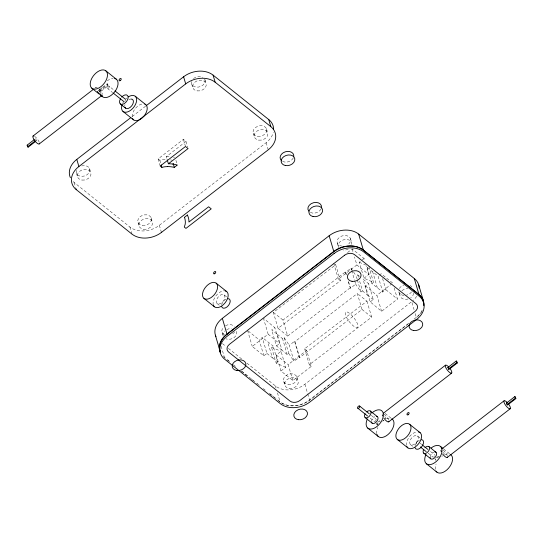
<?xml version="1.0" encoding="UTF-8"?>
<svg xmlns="http://www.w3.org/2000/svg" width="543" height="543" viewBox="0 0 543 543"><rect width="100%" height="100%" fill="white"/><g stroke="black" fill="none" stroke-linecap="round" stroke-linejoin="round"><path stroke-width="0.41" stroke-dasharray="2.71 2.04" d="M346.475 274.67L345.776 272.274L350.982 268.194L353.174 271.452M354.742 280.969L355.679 284.165L350.479 288.258L347.927 280.717M294.544 341.282L299.241 357.246L294.041 361.346L289.331 345.355L294.544 341.282L294.971 341.615L299.668 357.586L362.018 309.462L357.314 293.498L294.971 341.615M94.706 88.326L96.043 87.287M98.792 90.24L107.188 83.744L107.718 84.165L108.186 85.767L99.797 92.262L98.792 90.24L99.797 92.262M99.321 90.661L107.718 84.165M99.267 91.842L107.663 85.346L107.188 83.744M132.2 116.541L145.551 106.218M160.226 166.036L158.128 158.916L183.398 139.368L185.991 141.438L187.62 146.977M185.991 141.438L166.301 156.669L167 159.045M73.067 181.525A21.306 15.91 -16.4 0 0 74.208 182.543L129.865 226.967A21.306 15.91 -16.4 0 0 159.343 225.304L266.151 142.687A21.306 15.91 -16.4 0 0 273.251 132.472M246.929 363.186L275.416 385.924A21.306 15.91 -16.4 0 0 304.901 384.261L411.044 302.159M408.77 323.187L309.3 400.123A21.306 15.91 -16.4 0 1 281.091 402.702M414.112 319.053L416.114 317.506A21.306 15.91 -16.4 0 0 422.692 308.967M270.176 393.96L280.12 401.895A21.306 15.91 -16.4 0 0 309.598 400.232L407.732 324.32M378.233 423.832L376.944 424.83L376.469 423.228L380.989 419.732M377.466 425.25L376.998 423.649L380.229 421.151M382.632 421.259L383.928 420.262M436.348 457.83L438.934 455.835M439.463 456.256L435.588 459.256L435.058 458.835L435.534 460.437M350.045 287.905L287.702 336.049L282.998 320.058L345.341 271.934L345.776 272.274M263.844 355.78L259.147 339.809L262.249 337.468L266.952 353.432L263.85 355.801L252.264 346.42L268.133 334.176L263.436 318.212M381.58 311.309L376.883 295.344L391.428 284.118M394.164 287.892L397.456 299.064L381.586 311.329L370.15 301.813L365.453 285.849L368.609 283.67L361.876 278.328M347.54 252.529L352.163 248.979L364.088 258.536L364.787 260.932M382.577 278.532L385.869 289.711L382.767 292.073L371.907 283.555L373.516 282.34L363.959 278.22L359.262 262.249L361.672 260.396M362.276 259.927L364.088 258.536M287.702 336.049L278.05 328.345L340.393 280.751L338.384 279.129L356.86 264.95L354.511 256.961M363.966 278.24L368.785 274.507L366.199 265.724M280.928 370.984L276.231 355.013L281.057 351.307L285.754 367.272L280.935 371.005L292.86 380.562L311.336 366.362L306.632 350.391L304.623 348.769L366.959 301.175L357.314 293.498M292.853 380.541L288.157 364.57L306.632 350.391M278.05 328.345L273.353 312.381L335.689 264.78L334.685 263.973M311.336 366.382L309.32 364.74L371.663 317.139L366.959 301.175M371.907 283.555L367.204 267.584L368.283 266.776M285.761 367.292L276.197 363.152L271.5 347.181L273.109 345.966L262.249 337.468M379.306 275.152L381.172 273.74L392.752 283.1M276.204 363.172L277.806 361.937L273.109 345.966M377.331 287.729L372.674 271.731L378.064 276.088L382.761 292.053M266.952 353.432L272.348 357.81L267.685 341.791M272.348 357.81L277.812 361.957M357.179 279.211L356.235 276.014L357.783 274.88L359.534 276.36M287.233 354.64L282.536 338.676L284.077 337.542L289.331 345.355M359.663 281.267L362.48 290.844L360.946 292.005L355.679 284.165M284.077 337.542L288.781 353.507L287.24 354.66L281.973 350.201L277.276 334.237L271.704 329.886L274.867 327.707L264.068 318.741M276.414 345.871L279.564 343.671L274.867 327.707M370.156 301.833L373.306 299.634L368.609 283.67M158.128 158.916L159.798 160.253L162.018 159.751A20.281 15.143 -16.4 0 1 165.466 159.499A24.971 18.645 -16.4 0 1 167.149 159.513M359.262 262.249L365.88 265.099M271.5 347.181L281.057 351.307M367.204 267.584L372.634 271.765M373.312 299.655L367.74 295.283L363.043 279.319M281.98 350.221L276.407 345.85L271.704 329.886M299.241 357.246L299.675 357.606M109.095 86.222A1.391 0.821 -51.4 0 1 108.322 88.299A1.391 0.821 -51.4 0 1 107.229 87.382A1.391 0.821 -51.4 0 1 109.095 86.222L114.315 90.382M107.663 85.346L108.186 85.767M107.338 88.387L112.557 92.548M362.018 309.462L371.67 317.166M273.353 312.381L282.998 320.058M443.706 449.02L450.31 454.287M443.455 452.339L444.452 454.362M417.519 435.954A5.579 3.292 -51.4 0 1 414.424 444.276A5.579 3.292 -51.4 0 1 410.06 440.617A5.579 3.292 -51.4 0 1 417.519 435.954L420.16 438.058M385.116 413.42L391.055 418.158M420.106 443.203L421.409 444.242M430.538 451.532L435.106 455.177M384.865 416.739L385.863 418.762L385.333 418.341M35.546 138.648L36.544 140.671L36.014 140.25M428.128 453.174L433.348 457.342M224.137 294.89A5.579 3.292 -51.4 0 1 221.042 303.211A5.579 3.292 -51.4 0 1 216.677 299.553A5.579 3.292 -51.4 0 1 224.137 294.89L226.777 296.994M410.481 444.608L413.121 446.719M371.297 415.409L376.516 419.569M370.19 418.09L374.758 421.735M376.469 423.228L376.998 423.649M217.098 303.544L219.739 305.655M222.413 343.61L225.725 346.258M228.379 348.375L241.628 358.95M223.322 356.452A21.306 15.91 -16.4 0 0 224.463 357.464L229.764 361.699M241.689 371.215L257.592 383.908M227.476 360.002L229.465 361.59M233.442 364.767L235.431 366.349M241.391 371.113L247.357 375.871M251.328 379.048L253.316 380.629M257.294 383.806L259.282 385.394M263.253 388.564L265.242 390.152M269.219 393.329L274.52 397.557M278.498 400.727L279.821 401.786M356.86 264.95L368.792 274.527M276.231 355.013L288.157 364.57M385.869 289.711L397.462 299.084M248.205 330.972L259.147 339.809M365.453 285.849L376.883 295.344M268.133 334.176L279.57 343.692M362.48 290.844L367.747 295.304M277.276 334.237L282.536 338.676M353.608 272.104L356.235 276.014M288.781 353.507L294.041 361.346M412.001 302.641L414.058 309.625M415.232 313.616L416.406 317.607A21.306 15.91 -16.4 0 0 422.271 310.718M399.003 292.433L400.164 296.376M368.819 266.369L373.516 282.34M350.398 238.431L351.559 242.375M352.163 248.979L353.099 252.176M357.783 274.88L358.489 277.276M357.409 280.005L360.939 291.985M350.982 268.194L351.45 269.79M351.688 270.59L354.504 280.174M337.339 243.237L338.499 247.18M348.592 281.851L350.473 288.238M345.341 271.934L346.285 275.131M335.689 264.78L340.393 280.751M333.68 263.158L338.384 279.129M266.437 128.643L267.55 132.424M266.151 142.687L268.249 149.807M253.371 133.449L254.484 137.236M304.623 348.769L309.32 364.74M304.901 384.261L307.481 393.044M307.718 393.845L309.598 400.232M296.804 376.774L297.964 380.718M204.82 79.414L205.933 83.194M283.745 381.586L284.905 385.53M191.754 84.219L192.867 88.007M275.416 385.924L276.007 387.919M277.473 392.915L280.12 401.895M247.56 330.456L252.264 346.42M183.398 139.368L185.496 146.488M175.905 160.3L176.842 163.463M222.141 332.411L223.302 336.355M221.171 346.285L224.463 357.464M159.798 160.253L160.959 164.203M159.343 225.304L161.176 231.535M151.158 217.743L152.271 221.53M138.092 222.555L139.212 226.343M129.865 226.967L131.956 234.087M89.554 168.568L90.674 172.355M76.495 173.38L77.608 177.161M74.208 182.543L75.647 187.437M204.887 79.583A6.971 5.206 -16.4 0 1 198.419 87.097A6.971 5.206 -16.4 0 1 191.618 81.436M193.525 78.599A6.971 5.206 -16.4 0 1 202.851 77.296M81.674 165.941A6.971 5.206 -16.4 0 1 89.873 169.952A6.971 5.206 -16.4 0 1 82.102 176.339A6.971 5.206 -16.4 0 1 76.488 170.21M166.307 156.642A21.856 16.317 -16.4 0 1 169.626 156.825M173.522 157.477A28.908 21.584 -16.4 0 1 174.534 157.714M170.522 159.9A24.971 18.645 -16.4 0 1 171.792 160.158M321.035 209.035A6.971 5.206 -16.4 0 1 310.358 212.408M416.664 296.322A21.306 15.91 -16.4 0 1 413.094 300.483M338.757 247.683A6.971 5.206 -16.4 0 1 344.405 239.578A6.971 5.206 -16.4 0 1 351.694 245.158M348.212 249.074A6.971 5.206 -16.4 0 1 343.468 250.133M342.307 246.189A6.971 5.206 -16.4 0 1 337.909 238.961A6.971 5.206 -16.4 0 1 348.789 236.538A6.971 5.206 -16.4 0 1 347.052 245.131M236.286 331.373A6.971 5.206 -16.4 0 1 234.047 337.603A6.971 5.206 -16.4 0 1 226.037 338.832M223.119 335.825A6.971 5.206 -16.4 0 1 224.727 331.047M226.648 329.649A6.971 5.206 -16.4 0 1 231.399 328.59M234.63 331.882A6.971 5.206 -16.4 0 1 232.689 333.796M224.483 334.719A6.971 5.206 -16.4 0 1 223.567 327.103M225.488 325.705A6.971 5.206 -16.4 0 1 234.495 326.486M413.549 293.2A6.971 5.206 -16.4 0 1 410.712 297.761M408.044 298.996A6.971 5.206 -16.4 0 1 401.297 297.897A6.971 5.206 -16.4 0 1 400.517 292.46M401.935 290.756A6.971 5.206 -16.4 0 1 407.779 288.598M411.492 291.896A6.971 5.206 -16.4 0 1 406.402 295.175M403.972 295.378A6.971 5.206 -16.4 0 1 398.82 291.903M399.356 288.516A6.971 5.206 -16.4 0 1 403.714 285.143M410.108 285.509A6.971 5.206 -16.4 0 1 411.811 287.118M213.27 304.901A9.76 5.756 -51.4 0 1 215.897 295.908A9.76 5.756 -51.4 0 1 224.042 290.79M221.687 304.684A5.579 3.292 -51.4 0 1 226.044 299.118M433.898 456.846A1.391 0.821 -51.4 0 1 434.427 456.052M416.624 443.909A1.391 0.821 -51.4 0 1 416.63 442.206A1.391 0.821 -51.4 0 1 418.293 441.832M435.384 469.301A11.159 6.577 -51.4 0 1 436.097 464.027M441.839 456.358A11.159 6.577 -51.4 0 1 442.599 455.801M445.077 454.464A11.159 6.577 -51.4 0 1 449.814 454.145M443.244 450.262A5.023 1.548 52.3 0 1 447.262 455.699M406.517 445.382A9.76 5.756 -51.4 0 1 409.551 436.633A9.76 5.756 -51.4 0 1 417.424 431.855M415.069 445.749A5.579 3.292 -51.4 0 1 419.427 440.183M430.165 456.812A4.181 2.464 -51.4 0 1 433.809 452.156M122.616 103.455A9.76 5.756 -51.4 0 1 126.757 98.032M132.119 116.731A9.76 5.756 -51.4 0 1 142.877 103.862M124.781 105.987A5.579 3.292 -51.4 0 1 125.019 104.616M128.84 99.749A5.579 3.292 -51.4 0 1 130.53 99.084M95.853 87.552A5.023 1.548 52.3 0 1 97.319 87.498M99.064 88.889A5.023 1.548 52.3 0 1 102.389 94.346M34.63 136.368A5.023 1.548 52.3 0 1 39.082 141.879M100.855 93.783A11.159 6.577 -51.4 0 1 101.989 87.518M107.31 80.839A11.159 6.577 -51.4 0 1 113.073 78.335M124.754 101.785A1.391 0.821 -51.4 0 1 125.562 100.469M371.548 421.538A4.181 2.464 -51.4 0 1 374.901 416.691M384.098 414.255A5.023 1.548 52.3 0 1 388.673 420.099M376.794 433.701A11.159 6.577 -51.4 0 1 377.921 427.429M383.249 420.75A11.159 6.577 -51.4 0 1 384.01 420.201M386.487 418.863A11.159 6.577 -51.4 0 1 391.225 418.544M375.233 421.49A1.391 0.821 -51.4 0 1 376.027 420.282M293.268 158.013A6.971 5.206 -16.4 0 1 282.584 161.386M197.211 90.898A6.971 5.206 -16.4 0 0 206.116 83.724A6.971 5.206 -16.4 0 0 194.876 82.183A6.971 5.206 -16.4 0 0 197.211 90.898M81.952 180.052A6.971 5.206 -16.4 0 0 90.851 172.878A6.971 5.206 -16.4 0 0 79.611 171.344A6.971 5.206 -16.4 0 0 81.952 180.052M143.549 229.227A6.971 5.206 -16.4 0 0 152.454 222.053A6.971 5.206 -16.4 0 0 141.214 220.519A6.971 5.206 -16.4 0 0 143.549 229.227M142.436 225.447A6.971 5.206 -16.4 0 0 151.341 218.272A6.971 5.206 -16.4 0 0 140.101 216.732A6.971 5.206 -16.4 0 0 142.436 225.447M258.828 140.128A6.971 5.206 -16.4 0 0 267.733 132.954A6.971 5.206 -16.4 0 0 256.493 131.413A6.971 5.206 -16.4 0 0 258.828 140.128M257.715 136.341A6.971 5.206 -16.4 0 0 266.62 129.166A6.971 5.206 -16.4 0 0 255.38 127.632A6.971 5.206 -16.4 0 0 257.715 136.341M289.249 388.421A6.971 5.206 -16.4 0 0 298.148 381.247A6.971 5.206 -16.4 0 0 286.908 379.706A6.971 5.206 -16.4 0 0 289.249 388.421M288.089 384.478A6.971 5.206 -16.4 0 0 296.987 377.304A6.971 5.206 -16.4 0 0 285.747 375.763A6.971 5.206 -16.4 0 0 288.089 384.478M346.393 317.16A9.76 3.007 52.3 0 0 357.47 327.565A9.76 3.007 52.3 0 0 350.982 314.58A9.76 3.007 52.3 0 0 346.393 317.16"/><path stroke-width="0.81" d="M33.082 135.994L93.362 89.364M35.254 141.669L28.148 147.16L27.618 146.739L27.15 145.137L34.257 139.646M27.618 146.739L35.37 140.746M39.191 143.963L102.152 95.256M70.386 177.717A21.306 15.91 -16.4 0 1 76.794 159.404L130.863 117.58M146.216 105.702L183.602 76.78A21.306 15.91 -16.4 0 1 213.08 75.117L268.737 119.548A21.306 15.91 -16.4 0 1 273.631 129.091M76.305 189.663A21.306 15.91 -16.4 0 1 78.884 166.525L185.699 83.9A21.306 15.91 -16.4 0 1 215.177 82.237L270.835 126.668A21.306 15.91 -16.4 0 1 268.249 149.807L161.441 232.424A21.306 15.91 -16.4 0 1 131.956 234.087L76.305 189.663L76.04 188.767M167.23 159.832L168.398 163.789L188.088 148.558L185.496 146.488L160.226 166.036L161.895 167.373L164.115 166.871A20.281 15.143 -16.4 0 1 167.563 166.62M184.498 217.309L187.484 214.994M215.938 336.674A21.306 15.91 -16.4 0 1 222.345 318.361L329.16 235.743A21.306 15.91 -16.4 0 1 358.638 234.074L414.295 278.505A21.306 15.91 -16.4 0 1 419.182 288.048M220.214 351.579A21.306 15.91 -16.4 0 1 227.049 334.325L333.857 251.708A21.306 15.91 -16.4 0 1 363.335 250.045L418.992 294.476A21.306 15.91 -16.4 0 1 423.805 305.695M383.215 413.359L445.511 365.174M447.866 367.489L456.263 360.993L456.785 361.414L457.26 363.016L448.864 369.511L447.866 367.489L448.396 367.91M448.335 369.091L456.731 362.595L456.263 360.993M388.652 421.85L451.62 373.143M441.805 448.966L504.101 400.782M506.456 403.089L514.852 396.594L515.382 397.014L515.85 398.616L507.454 405.112L506.456 403.089L506.986 403.51M506.924 404.691L515.321 398.195L514.852 396.594M447.242 457.45L510.21 408.743M105.878 70.868A11.159 6.577 -51.4 0 1 99.688 87.518A11.159 6.577 -51.4 0 1 90.966 80.188A11.159 6.577 -51.4 0 1 105.878 70.868L116.44 79.298M515.321 398.195L515.85 398.616M135.261 96.267L145.829 104.704M456.731 362.595L457.26 363.016M114.967 90.905L125.399 99.233M113.209 93.07L123.641 101.398M120.308 103.957L125.589 108.172M122.956 111.417L133.517 119.854M91.808 88.183L99.07 93.98M100.394 95.032L102.376 96.613M440.4 446.387L443.047 448.491M409.592 424.273A9.76 5.756 -51.4 0 1 404.175 438.839A9.76 5.756 -51.4 0 1 396.539 432.432A9.76 5.756 -51.4 0 1 409.592 424.273L420.153 432.703M428.977 446.665L436.022 452.285M422.06 444.765L427.932 449.448M216.209 283.208A9.76 5.756 -51.4 0 1 210.793 297.774A9.76 5.756 -51.4 0 1 203.157 291.367A9.76 5.756 -51.4 0 1 216.209 283.208L226.77 291.639M420.302 446.93L426.174 451.613M423.703 453.154L430.742 458.781M370.387 411.058L377.426 416.685M359.561 406.035A1.391 0.821 -51.4 0 1 358.787 408.119A1.391 0.821 -51.4 0 1 357.694 407.202A1.391 0.821 -51.4 0 1 359.561 406.035L369.342 413.847M397.279 439.423L407.847 447.86M357.803 408.2L367.584 416.013M426.336 463.702L436.898 472.132M27.15 145.137L28.148 147.16M365.113 417.553L372.152 423.173M367.747 428.101L378.308 436.531M203.896 298.358L214.458 306.795M418.68 284.824L423.377 300.788M414.295 278.505L418.992 294.476M358.638 234.074L363.335 250.045M329.16 235.743L333.857 251.708M268.737 119.548L270.835 126.668M213.08 75.117L215.177 82.237M183.602 76.78L185.699 83.9M222.345 318.361L227.049 334.325M173.156 163.402L174.317 167.359L177.303 165.045A28.908 21.584 -16.4 0 0 172.973 164.122M215.374 335.18L220.078 351.151M161.196 164.997L161.895 167.373M161.305 231.983L161.441 232.424M76.794 159.404L78.884 166.525M168.398 163.762A21.856 16.317 -16.4 0 1 172.966 164.135M167.57 166.586A24.971 18.645 -16.4 0 1 174.31 167.373M187.376 215.042A25.494 19.032 -16.4 0 1 188.937 222.019L208.634 206.788L211.227 208.851L185.957 228.399L184.287 227.069L185.197 224.198A24.421 18.231 -16.4 0 0 184.464 217.315M308.757 211.125A6.971 5.206 -16.4 0 1 313.616 202.682A6.971 5.206 -16.4 0 1 321.442 207.949M224.965 290.844A9.76 5.756 -51.4 0 1 225.121 302.797A9.76 5.756 -51.4 0 1 213.419 305.329M228.128 298.623A5.579 3.292 -51.4 0 1 228.474 305.478A5.579 3.292 -51.4 0 1 221.7 306.68M450.425 454.437A11.159 6.577 -51.4 0 1 448.633 468.107A11.159 6.577 -51.4 0 1 436.056 471.154M431.271 447.921A11.159 6.577 -51.4 0 1 442.022 450.615A11.159 6.577 -51.4 0 1 430.986 464.455A11.159 6.577 -51.4 0 1 425.95 454.6M447.486 456.996A5.023 1.548 52.3 0 1 442.613 453.941M441.242 451.559A5.023 1.548 52.3 0 1 440.902 450.398M508.418 403.87A5.023 1.548 52.3 0 1 509.422 408.764A5.023 1.548 52.3 0 1 504.033 402.377A5.023 1.548 52.3 0 1 507.44 402.716M418.348 431.909A9.76 5.756 -51.4 0 1 418.565 443.794A9.76 5.756 -51.4 0 1 406.85 446.502M421.511 439.687A5.579 3.292 -51.4 0 1 421.857 446.543A5.579 3.292 -51.4 0 1 415.083 447.744M434.753 451.925A4.181 2.464 -51.4 0 1 436.511 454.729A4.181 2.464 -51.4 0 1 433.042 458.876A4.181 2.464 -51.4 0 1 430.144 457.444M424.993 447.731A4.181 2.464 -51.4 0 1 429.574 447.975A4.181 2.464 -51.4 0 1 425.42 453.446A4.181 2.464 -51.4 0 1 423.744 449.373M128.338 96.871A9.76 5.756 -51.4 0 1 136.673 100.17A9.76 5.756 -51.4 0 1 127.686 111.885A9.76 5.756 -51.4 0 1 121.958 105.193M144.818 104.113A9.76 5.756 -51.4 0 1 143.814 116.297A9.76 5.756 -51.4 0 1 132.519 118.496M130.938 99.036A5.579 3.292 -51.4 0 1 131.861 105.661A5.579 3.292 -51.4 0 1 124.91 107.093M121.666 97.095A5.579 3.292 -51.4 0 1 128.128 96.925A5.579 3.292 -51.4 0 1 122.453 104.371A5.579 3.292 -51.4 0 1 120.655 98.426M102.009 95.33A5.023 1.548 52.3 0 1 97.231 91.326M39.422 143.047A5.023 1.548 52.3 0 1 35.003 141.044A5.023 1.548 52.3 0 1 33.842 135.967M114.607 78.43A11.159 6.577 -51.4 0 1 114.512 92.106A11.159 6.577 -51.4 0 1 101.236 95.066M220.343 352.536A21.306 15.91 -16.4 0 1 226.75 334.223L333.558 251.599A21.306 15.91 -16.4 0 1 363.043 249.936L418.694 294.367A21.306 15.91 -16.4 0 1 423.588 303.91M376.462 416.318A4.181 2.464 -51.4 0 1 376.604 421.612A4.181 2.464 -51.4 0 1 371.582 422.115M366.681 411.865A4.181 2.464 -51.4 0 1 370.991 412.565A4.181 2.464 -51.4 0 1 366.735 417.866A4.181 2.464 -51.4 0 1 365.154 413.766M388.89 421.395A5.023 1.548 52.3 0 1 384.023 418.341M382.652 415.958A5.023 1.548 52.3 0 1 382.313 414.791M449.828 368.269A5.023 1.548 52.3 0 1 450.833 373.163A5.023 1.548 52.3 0 1 445.436 366.776A5.023 1.548 52.3 0 1 448.851 367.116M391.836 418.836A11.159 6.577 -51.4 0 1 389.365 433.26A11.159 6.577 -51.4 0 1 376.951 434.366M371.935 412.931A11.159 6.577 -51.4 0 1 383.426 414.506A11.159 6.577 -51.4 0 1 372.647 428.787A11.159 6.577 -51.4 0 1 367.36 418.999M281.695 160.809A6.971 5.206 -16.4 0 1 285.224 151.836A6.971 5.206 -16.4 0 1 293.668 156.92M334.115 253.493L227.307 336.117A21.306 15.91 -16.4 0 0 224.721 359.249L280.378 403.68A21.306 15.91 -16.4 0 0 309.856 402.017L416.671 319.399A21.306 15.91 -16.4 0 0 419.25 296.261L363.6 251.83A21.306 15.91 -16.4 0 0 334.115 253.493M344.635 255.21L229.499 344.276A7.168 5.355 -16.4 0 0 228.63 352.061L290.01 401.06A7.168 5.355 -16.4 0 0 299.926 400.496L415.069 311.438A7.168 5.355 -16.4 0 0 415.938 303.652L354.559 254.653A7.168 5.355 -16.4 0 0 344.635 255.21M352.04 281.342A6.971 5.206 -16.4 0 0 360.946 274.167A6.971 5.206 -16.4 0 0 349.706 272.627A6.971 5.206 -16.4 0 0 352.04 281.342M236.85 370.509A6.971 5.206 -16.4 0 0 245.748 363.335A6.971 5.206 -16.4 0 0 234.508 361.801A6.971 5.206 -16.4 0 0 236.85 370.509M298.446 419.685A6.971 5.206 -16.4 0 0 307.352 412.517A6.971 5.206 -16.4 0 0 296.111 410.976A6.971 5.206 -16.4 0 0 298.446 419.685M413.712 330.531A6.971 5.206 -16.4 0 0 422.617 323.356A6.971 5.206 -16.4 0 0 411.377 321.823A6.971 5.206 -16.4 0 0 413.712 330.531M313.073 216.542A6.971 5.206 -16.4 0 0 322.569 209.863A6.971 5.206 -16.4 0 0 311.662 207.602A6.971 5.206 -16.4 0 0 313.073 216.542M214.743 273.692A1.391 0.821 -51.4 0 0 215.551 271.609A1.391 0.821 -51.4 0 0 213.684 272.742A1.391 0.821 -51.4 0 0 214.743 273.692M408.132 414.757A1.391 0.821 -51.4 0 0 408.933 412.673A1.391 0.821 -51.4 0 0 407.067 413.807A1.391 0.821 -51.4 0 0 408.132 414.757M120.213 80.656A1.391 0.821 -51.4 0 0 121.021 78.572A1.391 0.821 -51.4 0 0 119.155 79.706A1.391 0.821 -51.4 0 0 120.213 80.656M285.299 165.52A6.971 5.206 -16.4 0 0 294.795 158.841A6.971 5.206 -16.4 0 0 283.887 156.581A6.971 5.206 -16.4 0 0 285.299 165.52"/></g></svg>
